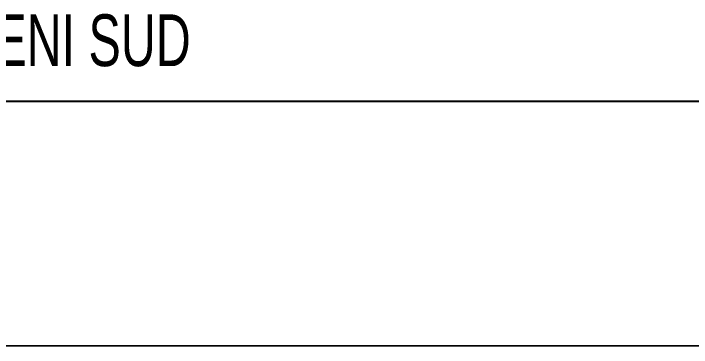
# Model space of a CAD drawing. Extents: x -57244 to 324435, y 15553 to 159369.
# Drawn here: x 85223 to 111433, y 15553 to 28446 of the extents above; entities that cross this region are included whole.
import ezdxf

# ---------------------------------------------------------------- set-up
doc = ezdxf.new("R2010")
doc.units = 0
doc.header["$LTSCALE"] = 2000
doc.header["$MEASUREMENT"] = 0
doc.layers.add('BASE', color=253, linetype='CONTINUOUS')
doc.layers.add('SCRITTE', color=7, linetype='CONTINUOUS')
doc.styles.add('TXT', font='TXT', dxfattribs={"height": 0.2})

msp = doc.modelspace()

# ---------------------------------------------------------------- linework, layer by layer
at = {"layer": 'BASE', "linetype": 'Continuous'}
for p, q in [((109448, 25048), (58173, 25048)), ((111821, 25048), (109448, 25048)), ((-57214, 15668), (324229, 15553))]:
    msp.add_line(p, q, dxfattribs=at)
at = {"layer": 'BASE', "linetype": 'Continuous', "const_width": 10}
msp.add_lwpolyline([(201440, 24078), (18868, 24078)], dxfattribs=at)

# ---------------------------------------------------------------- texts
at = {"layer": 'SCRITTE', "color": 7, "linetype": 'Continuous', "style": 'TXT', "width": 0.7}
msp.add_text('STR. TRENI SUD', height=2000, dxfattribs=at).set_placement((77200, 26416))

doc.saveas('drawing.dxf')
